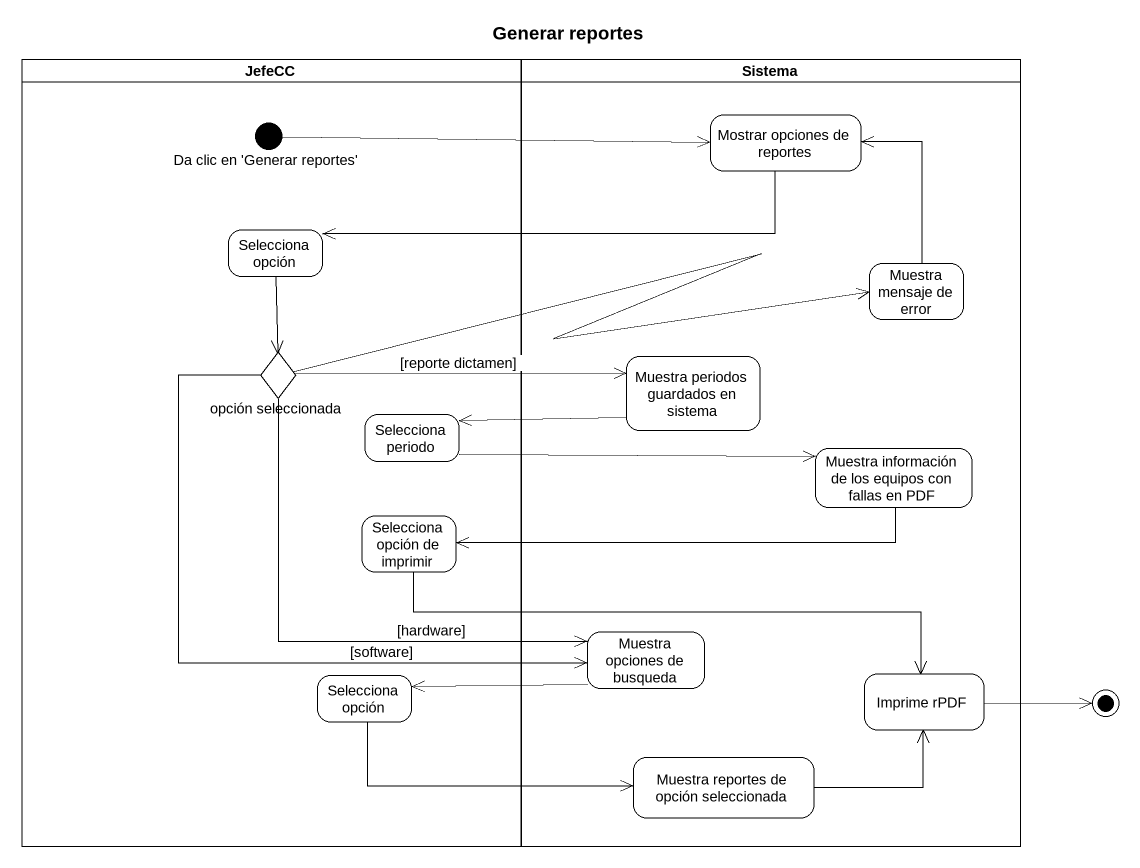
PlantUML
@startuml
title Generar reportes
hide empty description
state JefeCC <<partition>> {
  state "Da clic en 'Generar reportes'" as Da_clic_en_Generar_reportes <<start>>
  state "Selecciona opción" as Selecciona_opción
  state "opción seleccionada" as opción_seleccionada <<choice>>
  state "Selecciona periodo" as Selecciona_periodo
  state "Selecciona opción de imprimir" as Selecciona_opción_de
  state "Selecciona opción" as Selecciona_opción_2
}
state Sistema <<partition>> {
  state "Mostrar opciones de reportes" as Mostrar_opciones_de_reportes
  state "Muestra mensaje de error" as Muestra_mensaje_de_error
  state "Muestra periodos guardados en sistema" as Muestra_periodos_guardados
  state "Muestra información de los equipos con fallas en PDF" as Muestra_información_de_los
  state "Muestra opciones de busqueda" as Muestra_opciones_de_busqueda
  state "Imprime rPDF" as Imprime_rPDF
  state "Muestra reportes de opción seleccionada" as Muestra_reportes_de_opción
}
state final1 <<end>>
Mostrar_opciones_de_reportes -left-> Selecciona_opción
Da_clic_en_Generar_reportes -right-> Mostrar_opciones_de_reportes
Selecciona_opción --> opción_seleccionada
Muestra_mensaje_de_error -up-> Mostrar_opciones_de_reportes
opción_seleccionada -right-> Muestra_mensaje_de_error
opción_seleccionada -right-> Muestra_periodos_guardados : [reporte dictamen]
opción_seleccionada --> Muestra_opciones_de_busqueda : [hardware]
opción_seleccionada --> Muestra_opciones_de_busqueda : [software]
Muestra_periodos_guardados -left-> Selecciona_periodo
Selecciona_periodo -right-> Muestra_información_de_los
Muestra_información_de_los -left-> Selecciona_opción_de
Selecciona_opción_de -right-> Imprime_rPDF
Muestra_opciones_de_busqueda -left-> Selecciona_opción_2
Selecciona_opción_2 -right-> Muestra_reportes_de_opción
Imprime_rPDF -right-> final1
Muestra_reportes_de_opción -right-> Imprime_rPDF
@enduml
